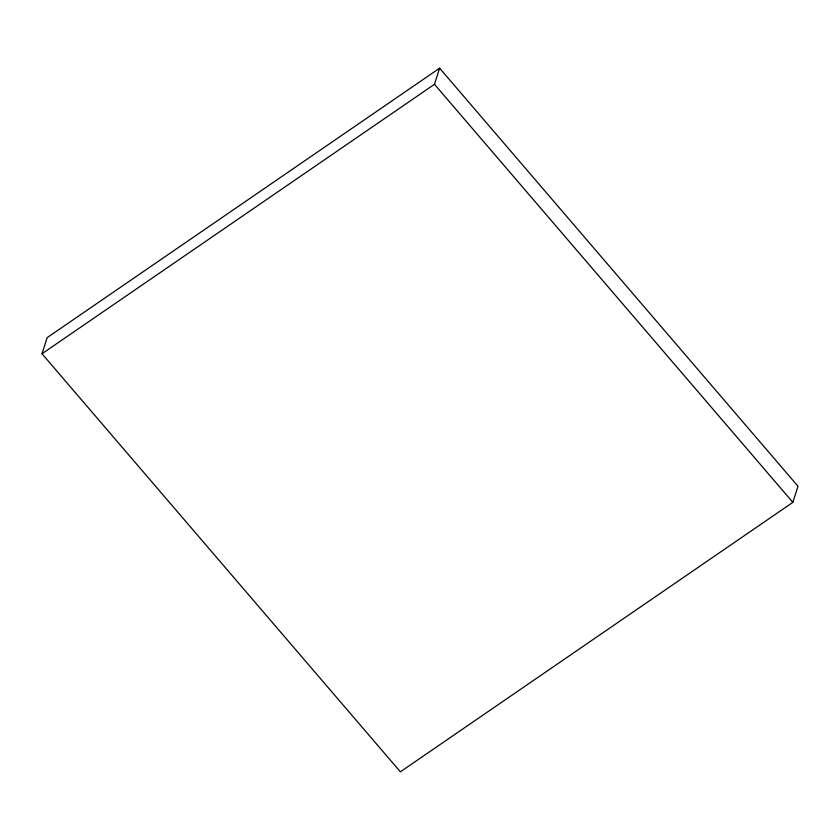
<?xml version="1.0" encoding="UTF-8"?>
<svg xmlns="http://www.w3.org/2000/svg" width="840" height="840" viewBox="0 0 840 840"><rect width="100%" height="100%" fill="white"/><g stroke="black" fill="none" stroke-linecap="round" stroke-linejoin="round"><path stroke-width="1.26" d="M42 353.756L47.145 337.649L439.625 68.177L798 486.245L792.855 502.352L400.376 771.824L42 353.756L434.48 84.294L439.625 68.177M434.48 84.294L792.855 502.352"/></g></svg>
